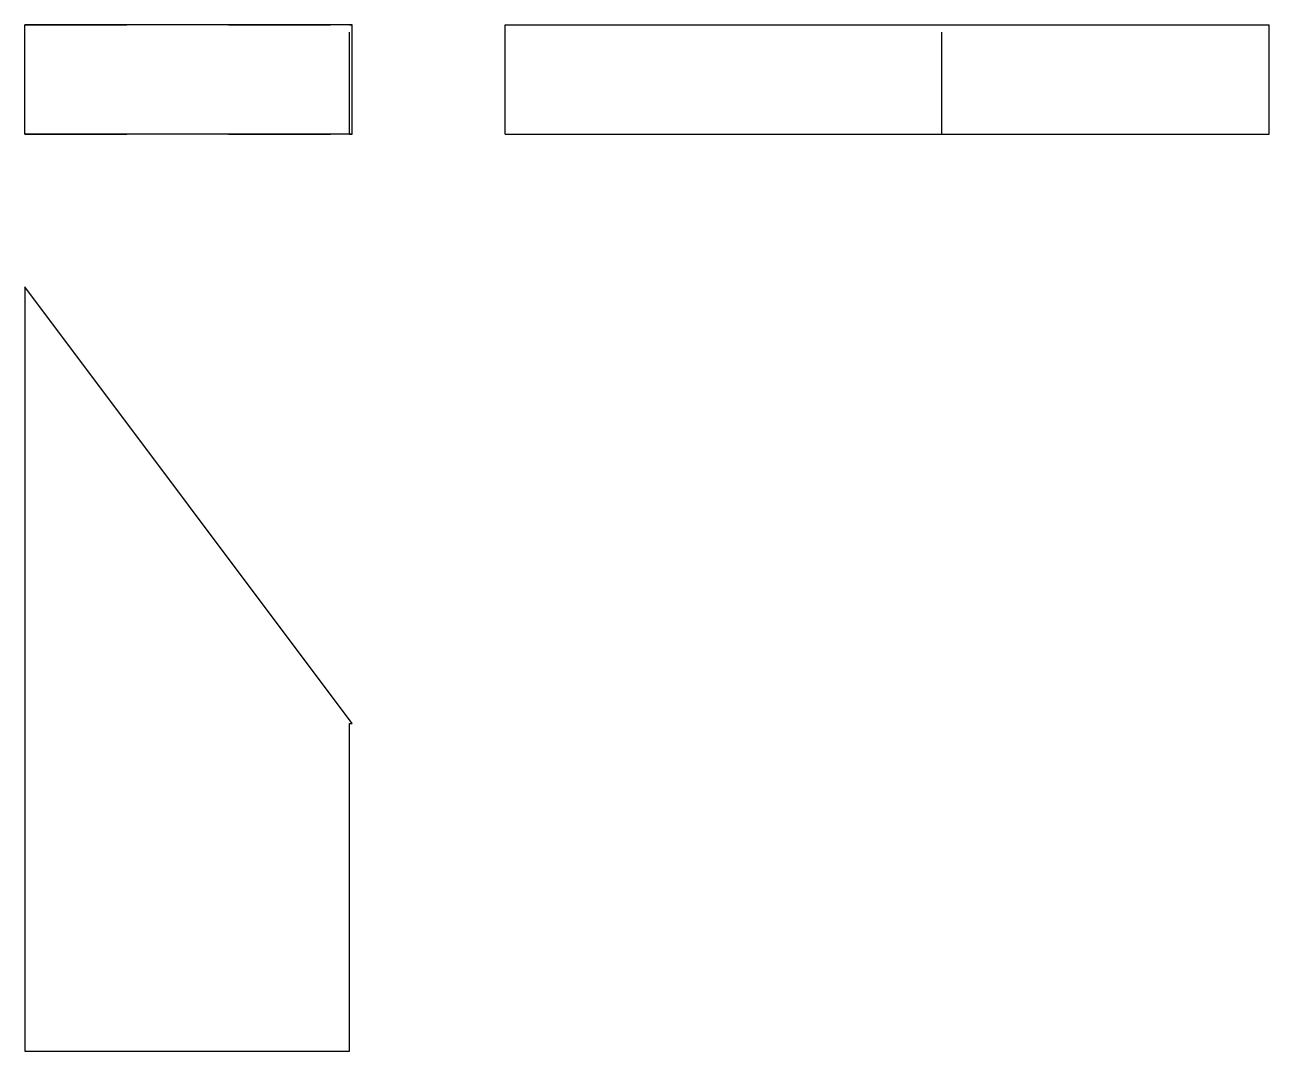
# Model space of a CAD drawing. Extents: x 0 to 1.22, y 0 to 1.01.
import ezdxf

# ---------------------------------------------------------------- set-up
doc = ezdxf.new("R2010")
doc.units = 0
doc.linetypes.add('HIDDEN', pattern=[0.037501, 0.025013, -0.012488])
for name, color, linetype in [('FRONT', 7, 'CONTINUOUS'), ('FRONT_HID', 7, 'HIDDEN'), ('LEFT', 7, 'CONTINUOUS'), ('LEFT_HID', 7, 'HIDDEN'), ('TOP', 7, 'CONTINUOUS')]:
    doc.layers.add(name, color=color, linetype=linetype)

msp = doc.modelspace()

# ---------------------------------------------------------------- linework, layer by layer
at = {"layer": 'FRONT'}
for p, q in [((0.321429, 1.007143), (0, 1.007143)), ((0, 0.9), (0, 1.007143)), ((0.321429, 0.9), (0.321429, 1.007143)), ((0.321429, 0.9), (0, 0.9))]:
    msp.add_line(p, q, dxfattribs=at)
at = {"layer": 'FRONT_HID', "linetype": 'HIDDEN'}
for p, q in [((0, 1.007143), (0.318512, 1.007143)), ((0, 1.007143), (0.318512, 1.007143)), ((0.318512, 0.9), (0.318512, 1.007143)), ((0.318512, 1.007143), (0.321429, 1.007143)), ((0.318512, 0.9), (0.318512, 1.007143)), ((0, 0.9), (0.318512, 0.9)), ((0, 0.9), (0.318512, 0.9)), ((0.318512, 0.9), (0.321429, 0.9))]:
    msp.add_line(p, q, dxfattribs=at)
at = {"layer": 'LEFT'}
for p, q in [((0.471429, 0.9), (0.471429, 1.007143)), ((0.471429, 1.007143), (0.9, 1.007143)), ((0.9, 1.007143), (1.221429, 1.007143)), ((1.221429, 0.9), (1.221429, 1.007143)), ((0.471429, 0.9), (0.9, 0.9)), ((0.9, 0.9), (1.221429, 0.9))]:
    msp.add_line(p, q, dxfattribs=at)
at = {"layer": 'LEFT_HID', "linetype": 'HIDDEN'}
msp.add_line((0.9, 0.9), (0.9, 1.007143), dxfattribs=at)
msp.add_line((0.9, 0.9), (0.9, 1.007143), dxfattribs=at)
at = {"layer": 'TOP'}
for p, q in [((0.321429, 0.321429), (0, 0.75)), ((0, 0.75), (0, 0.321429)), ((0, 0.321429), (0, 0)), ((0.318512, 0.321429), (0.321429, 0.321429)), ((0.318512, 0), (0.318512, 0.321429)), ((0, 0), (0.318512, 0))]:
    msp.add_line(p, q, dxfattribs=at)

doc.saveas('drawing.dxf')
